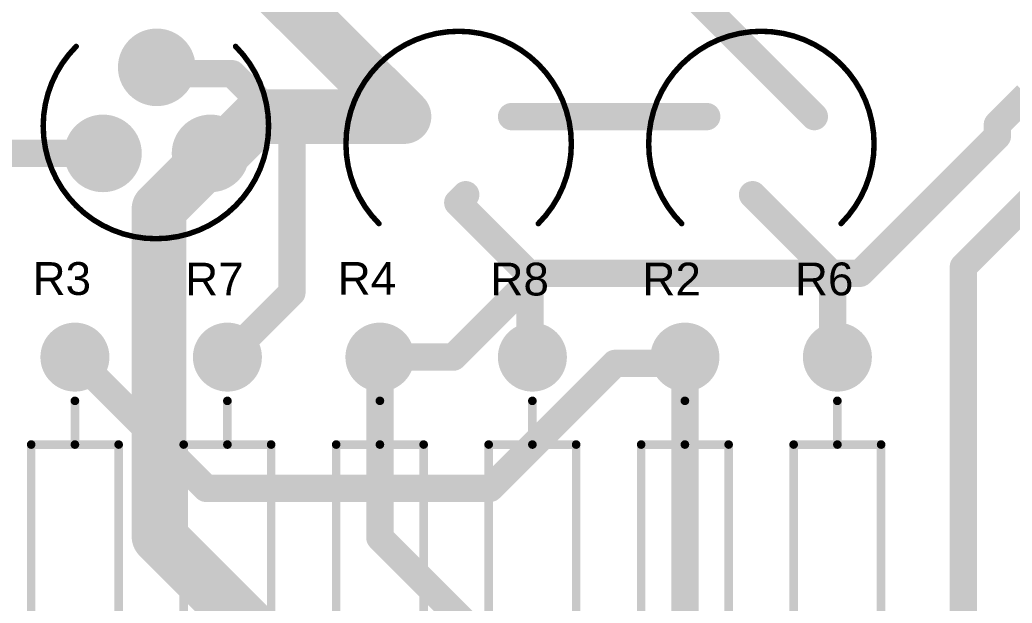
# Model space of a CAD drawing. Header units: millimetres. Extents: x 1.01 to 4.67, y 1.28 to 5.
# Drawn here: x 2.752 to 3.66, y 1.811 to 2.345 of the extents above; entities that cross this region are included whole.
import ezdxf

# ---------------------------------------------------------------- set-up
doc = ezdxf.new("R2010")
doc.units = ezdxf.units.MM
doc.header["$MEASUREMENT"] = 0
for name, color, linetype in [('BottomLayer', 5, 'Continuous'), ('BottomSolder', 6, 'Continuous'), ('MultiLayer', 9, 'Continuous'), ('PadHoleLayer', 156, 'Continuous'), ('TopLayer', 1, 'Continuous'), ('TopOverlay', 2, 'Continuous'), ('TopSolder', 216, 'Continuous')]:
    doc.layers.add(name, color=color, linetype=linetype)
doc.styles.add('Arial', font='arial.ttf', dxfattribs={"height": 0.2})

# ---------------------------------------------------------------- blocks, each defined once
blk = doc.blocks.new('NPN_8')
at = {"layer": 'BottomLayer'}
h = blk.add_hatch(color=5, dxfattribs=at)
edge = h.paths.add_edge_path()
edge.add_arc((0, 0), 0.031496, 0, 360)
h = blk.add_hatch(color=5, dxfattribs=at)
edge = h.paths.add_edge_path()
edge.add_arc((0.0984252, 0), 0.031496, 0, 360)
h = blk.add_hatch(color=5, dxfattribs=at)
edge = h.paths.add_edge_path()
edge.add_arc((0.0492126, -0.0787402), 0.031496, 0, 360)
at = {"layer": 'BottomSolder'}
h = blk.add_hatch(color=6, dxfattribs=at)
edge = h.paths.add_edge_path()
edge.add_arc((0, 0), 0.035496, 0, 360)
h = blk.add_hatch(color=6, dxfattribs=at)
edge = h.paths.add_edge_path()
edge.add_arc((0.0984252, 0), 0.035496, 0, 360)
h = blk.add_hatch(color=6, dxfattribs=at)
edge = h.paths.add_edge_path()
edge.add_arc((0.0492126, -0.0787402), 0.035496, 0, 360)
at = {"layer": 'MultiLayer'}
h = blk.add_hatch(color=9, dxfattribs=at)
edge = h.paths.add_edge_path()
edge.add_arc((0, 0), 0.031496, 0, 360)
h = blk.add_hatch(color=9, dxfattribs=at)
edge = h.paths.add_edge_path()
edge.add_arc((0.0984252, 0), 0.031496, 0, 360)
h = blk.add_hatch(color=9, dxfattribs=at)
edge = h.paths.add_edge_path()
edge.add_arc((0.0492126, -0.0787402), 0.031496, 0, 360)
at = {"layer": 'PadHoleLayer'}
h = blk.add_hatch(color=156, dxfattribs=at)
edge = h.paths.add_edge_path()
edge.add_arc((0, 0), 0.015748, 0, 360)
h = blk.add_hatch(color=156, dxfattribs=at)
edge = h.paths.add_edge_path()
edge.add_arc((0.0984252, 0), 0.015748, 0, 360)
h = blk.add_hatch(color=156, dxfattribs=at)
edge = h.paths.add_edge_path()
edge.add_arc((0.0492126, -0.0787402), 0.015748, 0, 360)
at = {"layer": 'TopLayer'}
h = blk.add_hatch(color=1, dxfattribs=at)
edge = h.paths.add_edge_path()
edge.add_arc((0, 0), 0.031496, 0, 360)
h = blk.add_hatch(color=1, dxfattribs=at)
edge = h.paths.add_edge_path()
edge.add_arc((0.0984252, 0), 0.031496, 0, 360)
h = blk.add_hatch(color=1, dxfattribs=at)
edge = h.paths.add_edge_path()
edge.add_arc((0.0492126, -0.0787402), 0.031496, 0, 360)
at = {"layer": 'TopSolder'}
h = blk.add_hatch(color=216, dxfattribs=at)
edge = h.paths.add_edge_path()
edge.add_arc((0, 0), 0.035496, 0, 360)
h = blk.add_hatch(color=216, dxfattribs=at)
edge = h.paths.add_edge_path()
edge.add_arc((0.0984252, 0), 0.035496, 0, 360)
h = blk.add_hatch(color=216, dxfattribs=at)
edge = h.paths.add_edge_path()
edge.add_arc((0.0492126, -0.0787402), 0.035496, 0, 360)
at = {"layer": 'TopOverlay', "const_width": 0.005}
blk.add_lwpolyline([(-0.0228869, -0.0978869, -2.414213562373094), (0.1228869, -0.0978869)], format="xyb", dxfattribs=at)
at = {"layer": 'TopOverlay', "const_width": 0.0025}
for points in [[(-0.0241369, -0.0978869, 1), (-0.0216369, -0.0978869, 1)], [(0.1216369, -0.0978869, 1), (0.1241369, -0.0978869, 1)]]:
    blk.add_lwpolyline(points, format="xyb", close=True, dxfattribs=at)
blk = doc.blocks.new('NPN_10')
at = {"layer": 'BottomLayer'}
h = blk.add_hatch(color=5, dxfattribs=at)
edge = h.paths.add_edge_path()
edge.add_arc((0, 0), 0.031496, 0, 360)
h = blk.add_hatch(color=5, dxfattribs=at)
edge = h.paths.add_edge_path()
edge.add_arc((0.0984252, 0), 0.031496, 0, 360)
h = blk.add_hatch(color=5, dxfattribs=at)
edge = h.paths.add_edge_path()
edge.add_arc((0.0492126, -0.0787402), 0.031496, 0, 360)
at = {"layer": 'BottomSolder'}
h = blk.add_hatch(color=6, dxfattribs=at)
edge = h.paths.add_edge_path()
edge.add_arc((0, 0), 0.035496, 0, 360)
h = blk.add_hatch(color=6, dxfattribs=at)
edge = h.paths.add_edge_path()
edge.add_arc((0.0984252, 0), 0.035496, 0, 360)
h = blk.add_hatch(color=6, dxfattribs=at)
edge = h.paths.add_edge_path()
edge.add_arc((0.0492126, -0.0787402), 0.035496, 0, 360)
at = {"layer": 'MultiLayer'}
h = blk.add_hatch(color=9, dxfattribs=at)
edge = h.paths.add_edge_path()
edge.add_arc((0, 0), 0.031496, 0, 360)
h = blk.add_hatch(color=9, dxfattribs=at)
edge = h.paths.add_edge_path()
edge.add_arc((0.0984252, 0), 0.031496, 0, 360)
h = blk.add_hatch(color=9, dxfattribs=at)
edge = h.paths.add_edge_path()
edge.add_arc((0.0492126, -0.0787402), 0.031496, 0, 360)
at = {"layer": 'PadHoleLayer'}
h = blk.add_hatch(color=156, dxfattribs=at)
edge = h.paths.add_edge_path()
edge.add_arc((0, 0), 0.015748, 0, 360)
h = blk.add_hatch(color=156, dxfattribs=at)
edge = h.paths.add_edge_path()
edge.add_arc((0.0984252, 0), 0.015748, 0, 360)
h = blk.add_hatch(color=156, dxfattribs=at)
edge = h.paths.add_edge_path()
edge.add_arc((0.0492126, -0.0787402), 0.015748, 0, 360)
at = {"layer": 'TopLayer'}
h = blk.add_hatch(color=1, dxfattribs=at)
edge = h.paths.add_edge_path()
edge.add_arc((0, 0), 0.031496, 0, 360)
h = blk.add_hatch(color=1, dxfattribs=at)
edge = h.paths.add_edge_path()
edge.add_arc((0.0984252, 0), 0.031496, 0, 360)
h = blk.add_hatch(color=1, dxfattribs=at)
edge = h.paths.add_edge_path()
edge.add_arc((0.0492126, -0.0787402), 0.031496, 0, 360)
at = {"layer": 'TopSolder'}
h = blk.add_hatch(color=216, dxfattribs=at)
edge = h.paths.add_edge_path()
edge.add_arc((0, 0), 0.035496, 0, 360)
h = blk.add_hatch(color=216, dxfattribs=at)
edge = h.paths.add_edge_path()
edge.add_arc((0.0984252, 0), 0.035496, 0, 360)
h = blk.add_hatch(color=216, dxfattribs=at)
edge = h.paths.add_edge_path()
edge.add_arc((0.0492126, -0.0787402), 0.035496, 0, 360)
at = {"layer": 'TopOverlay', "const_width": 0.005}
blk.add_lwpolyline([(-0.0228869, -0.0978869, -2.414213562373094), (0.1228869, -0.0978869)], format="xyb", dxfattribs=at)
at = {"layer": 'TopOverlay', "const_width": 0.0025}
for points in [[(-0.0241369, -0.0978869, 1), (-0.0216369, -0.0978869, 1)], [(0.1216369, -0.0978869, 1), (0.1241369, -0.0978869, 1)]]:
    blk.add_lwpolyline(points, format="xyb", close=True, dxfattribs=at)
blk = doc.blocks.new('NPN_11')
at = {"layer": 'BottomLayer'}
h = blk.add_hatch(color=5, dxfattribs=at)
edge = h.paths.add_edge_path()
edge.add_arc((0, 0), 0.031496, 0, 360)
h = blk.add_hatch(color=5, dxfattribs=at)
edge = h.paths.add_edge_path()
edge.add_arc((0.0984252, 0), 0.031496, 0, 360)
h = blk.add_hatch(color=5, dxfattribs=at)
edge = h.paths.add_edge_path()
edge.add_arc((0.0492126, -0.0787402), 0.031496, 0, 360)
at = {"layer": 'BottomSolder'}
h = blk.add_hatch(color=6, dxfattribs=at)
edge = h.paths.add_edge_path()
edge.add_arc((0, 0), 0.035496, 0, 360)
h = blk.add_hatch(color=6, dxfattribs=at)
edge = h.paths.add_edge_path()
edge.add_arc((0.0984252, 0), 0.035496, 0, 360)
h = blk.add_hatch(color=6, dxfattribs=at)
edge = h.paths.add_edge_path()
edge.add_arc((0.0492126, -0.0787402), 0.035496, 0, 360)
at = {"layer": 'MultiLayer'}
h = blk.add_hatch(color=9, dxfattribs=at)
edge = h.paths.add_edge_path()
edge.add_arc((0, 0), 0.031496, 0, 360)
h = blk.add_hatch(color=9, dxfattribs=at)
edge = h.paths.add_edge_path()
edge.add_arc((0.0984252, 0), 0.031496, 0, 360)
h = blk.add_hatch(color=9, dxfattribs=at)
edge = h.paths.add_edge_path()
edge.add_arc((0.0492126, -0.0787402), 0.031496, 0, 360)
at = {"layer": 'PadHoleLayer'}
h = blk.add_hatch(color=156, dxfattribs=at)
edge = h.paths.add_edge_path()
edge.add_arc((0, 0), 0.015748, 0, 360)
h = blk.add_hatch(color=156, dxfattribs=at)
edge = h.paths.add_edge_path()
edge.add_arc((0.0984252, 0), 0.015748, 0, 360)
h = blk.add_hatch(color=156, dxfattribs=at)
edge = h.paths.add_edge_path()
edge.add_arc((0.0492126, -0.0787402), 0.015748, 0, 360)
at = {"layer": 'TopLayer'}
h = blk.add_hatch(color=1, dxfattribs=at)
edge = h.paths.add_edge_path()
edge.add_arc((0, 0), 0.031496, 0, 360)
h = blk.add_hatch(color=1, dxfattribs=at)
edge = h.paths.add_edge_path()
edge.add_arc((0.0984252, 0), 0.031496, 0, 360)
h = blk.add_hatch(color=1, dxfattribs=at)
edge = h.paths.add_edge_path()
edge.add_arc((0.0492126, -0.0787402), 0.031496, 0, 360)
at = {"layer": 'TopSolder'}
h = blk.add_hatch(color=216, dxfattribs=at)
edge = h.paths.add_edge_path()
edge.add_arc((0, 0), 0.035496, 0, 360)
h = blk.add_hatch(color=216, dxfattribs=at)
edge = h.paths.add_edge_path()
edge.add_arc((0.0984252, 0), 0.035496, 0, 360)
h = blk.add_hatch(color=216, dxfattribs=at)
edge = h.paths.add_edge_path()
edge.add_arc((0.0492126, -0.0787402), 0.035496, 0, 360)
at = {"layer": 'TopOverlay', "const_width": 0.005}
blk.add_lwpolyline([(-0.0228869, -0.0978869, -2.414213562373094), (0.1228869, -0.0978869)], format="xyb", dxfattribs=at)
at = {"layer": 'TopOverlay', "const_width": 0.0025}
for points in [[(-0.0241369, -0.0978869, 1), (-0.0216369, -0.0978869, 1)], [(0.1216369, -0.0978869, 1), (0.1241369, -0.0978869, 1)]]:
    blk.add_lwpolyline(points, format="xyb", close=True, dxfattribs=at)
blk = doc.blocks.new('AXIAL_0_4_19')
at = {"layer": 'BottomLayer'}
h = blk.add_hatch(color=5, dxfattribs=at)
edge = h.paths.add_edge_path()
edge.add_arc((-0.2, 0), 0.027559, 0, 360)
h = blk.add_hatch(color=5, dxfattribs=at)
edge = h.paths.add_edge_path()
edge.add_arc((0.2, 0), 0.027559, 0, 360)
at = {"layer": 'BottomSolder'}
h = blk.add_hatch(color=6, dxfattribs=at)
edge = h.paths.add_edge_path()
edge.add_arc((-0.2, 0), 0.031559, 0, 360)
h = blk.add_hatch(color=6, dxfattribs=at)
edge = h.paths.add_edge_path()
edge.add_arc((0.2, 0), 0.031559, 0, 360)
at = {"layer": 'MultiLayer'}
h = blk.add_hatch(color=9, dxfattribs=at)
edge = h.paths.add_edge_path()
edge.add_arc((-0.2, 0), 0.027559, 0, 360)
h = blk.add_hatch(color=9, dxfattribs=at)
edge = h.paths.add_edge_path()
edge.add_arc((0.2, 0), 0.027559, 0, 360)
at = {"layer": 'PadHoleLayer'}
h = blk.add_hatch(color=156, dxfattribs=at)
edge = h.paths.add_edge_path()
edge.add_arc((-0.2, 0), 0.0167323, 0, 360)
h = blk.add_hatch(color=156, dxfattribs=at)
edge = h.paths.add_edge_path()
edge.add_arc((0.2, 0), 0.0167323, 0, 360)
at = {"layer": 'TopLayer'}
h = blk.add_hatch(color=1, dxfattribs=at)
edge = h.paths.add_edge_path()
edge.add_arc((-0.2, 0), 0.027559, 0, 360)
h = blk.add_hatch(color=1, dxfattribs=at)
edge = h.paths.add_edge_path()
edge.add_arc((0.2, 0), 0.027559, 0, 360)
at = {"layer": 'TopSolder'}
h = blk.add_hatch(color=216, dxfattribs=at)
edge = h.paths.add_edge_path()
edge.add_arc((-0.2, 0), 0.031559, 0, 360)
h = blk.add_hatch(color=216, dxfattribs=at)
edge = h.paths.add_edge_path()
edge.add_arc((0.2, 0), 0.031559, 0, 360)
at = {"layer": 'TopOverlay', "const_width": 0.007874}
for points in [[(-0.12, -0.04), (-0.12, 0.04)], [(0.12, 0.04), (-0.12, 0.04)], [(0.12, -0.04), (0.12, 0.04)], [(-0.12, 0), (-0.16, 0)], [(0.16, 0), (0.12, 0)], [(0.12, -0.04), (-0.12, -0.04)]]:
    blk.add_lwpolyline(points, dxfattribs=at)
at = {"layer": 'TopOverlay', "const_width": 0.003937}
for points in [[(-0.1219685, 0.04, 1), (-0.1180315, 0.04, 1)], [(-0.1219685, 0.04, 1), (-0.1180315, 0.04, 1)], [(0.1180315, 0.04, 1), (0.1219685, 0.04, 1)], [(0.1180315, 0.04, 1), (0.1219685, 0.04, 1)], [(-0.1619685, 0, 1), (-0.1580315, 0, 1)], [(-0.1219685, 0, 1), (-0.1180315, 0, 1)], [(0.1180315, 0, 1), (0.1219685, 0, 1)], [(0.1580315, 0, 1), (0.1619685, 0, 1)], [(-0.1219685, -0.04, 1), (-0.1180315, -0.04, 1)], [(-0.1219685, -0.04, 1), (-0.1180315, -0.04, 1)], [(0.1180315, -0.04, 1), (0.1219685, -0.04, 1)], [(0.1180315, -0.04, 1), (0.1219685, -0.04, 1)]]:
    blk.add_lwpolyline(points, format="xyb", close=True, dxfattribs=at)
blk = doc.blocks.new('AXIAL_0_4_20')
at = {"layer": 'BottomLayer'}
h = blk.add_hatch(color=5, dxfattribs=at)
edge = h.paths.add_edge_path()
edge.add_arc((-0.2, 0), 0.027559, 0, 360)
h = blk.add_hatch(color=5, dxfattribs=at)
edge = h.paths.add_edge_path()
edge.add_arc((0.2, 0), 0.027559, 0, 360)
at = {"layer": 'BottomSolder'}
h = blk.add_hatch(color=6, dxfattribs=at)
edge = h.paths.add_edge_path()
edge.add_arc((-0.2, 0), 0.031559, 0, 360)
h = blk.add_hatch(color=6, dxfattribs=at)
edge = h.paths.add_edge_path()
edge.add_arc((0.2, 0), 0.031559, 0, 360)
at = {"layer": 'MultiLayer'}
h = blk.add_hatch(color=9, dxfattribs=at)
edge = h.paths.add_edge_path()
edge.add_arc((-0.2, 0), 0.027559, 0, 360)
h = blk.add_hatch(color=9, dxfattribs=at)
edge = h.paths.add_edge_path()
edge.add_arc((0.2, 0), 0.027559, 0, 360)
at = {"layer": 'PadHoleLayer'}
h = blk.add_hatch(color=156, dxfattribs=at)
edge = h.paths.add_edge_path()
edge.add_arc((-0.2, 0), 0.0167323, 0, 360)
h = blk.add_hatch(color=156, dxfattribs=at)
edge = h.paths.add_edge_path()
edge.add_arc((0.2, 0), 0.0167323, 0, 360)
at = {"layer": 'TopLayer'}
h = blk.add_hatch(color=1, dxfattribs=at)
edge = h.paths.add_edge_path()
edge.add_arc((-0.2, 0), 0.027559, 0, 360)
h = blk.add_hatch(color=1, dxfattribs=at)
edge = h.paths.add_edge_path()
edge.add_arc((0.2, 0), 0.027559, 0, 360)
at = {"layer": 'TopSolder'}
h = blk.add_hatch(color=216, dxfattribs=at)
edge = h.paths.add_edge_path()
edge.add_arc((-0.2, 0), 0.031559, 0, 360)
h = blk.add_hatch(color=216, dxfattribs=at)
edge = h.paths.add_edge_path()
edge.add_arc((0.2, 0), 0.031559, 0, 360)
at = {"layer": 'TopOverlay', "const_width": 0.007874}
for points in [[(-0.12, -0.04), (-0.12, 0.04)], [(0.12, 0.04), (-0.12, 0.04)], [(0.12, -0.04), (0.12, 0.04)], [(-0.12, 0), (-0.16, 0)], [(0.16, 0), (0.12, 0)], [(0.12, -0.04), (-0.12, -0.04)]]:
    blk.add_lwpolyline(points, dxfattribs=at)
at = {"layer": 'TopOverlay', "const_width": 0.003937}
for points in [[(-0.1219685, 0.04, 1), (-0.1180315, 0.04, 1)], [(-0.1219685, 0.04, 1), (-0.1180315, 0.04, 1)], [(0.1180315, 0.04, 1), (0.1219685, 0.04, 1)], [(0.1180315, 0.04, 1), (0.1219685, 0.04, 1)], [(-0.1619685, 0, 1), (-0.1580315, 0, 1)], [(-0.1219685, 0, 1), (-0.1180315, 0, 1)], [(0.1180315, 0, 1), (0.1219685, 0, 1)], [(0.1580315, 0, 1), (0.1619685, 0, 1)], [(-0.1219685, -0.04, 1), (-0.1180315, -0.04, 1)], [(-0.1219685, -0.04, 1), (-0.1180315, -0.04, 1)], [(0.1180315, -0.04, 1), (0.1219685, -0.04, 1)], [(0.1180315, -0.04, 1), (0.1219685, -0.04, 1)]]:
    blk.add_lwpolyline(points, format="xyb", close=True, dxfattribs=at)
blk = doc.blocks.new('AXIAL_0_4_21')
at = {"layer": 'BottomLayer'}
h = blk.add_hatch(color=5, dxfattribs=at)
edge = h.paths.add_edge_path()
edge.add_arc((-0.2, 0), 0.027559, 0, 360)
h = blk.add_hatch(color=5, dxfattribs=at)
edge = h.paths.add_edge_path()
edge.add_arc((0.2, 0), 0.027559, 0, 360)
at = {"layer": 'BottomSolder'}
h = blk.add_hatch(color=6, dxfattribs=at)
edge = h.paths.add_edge_path()
edge.add_arc((-0.2, 0), 0.031559, 0, 360)
h = blk.add_hatch(color=6, dxfattribs=at)
edge = h.paths.add_edge_path()
edge.add_arc((0.2, 0), 0.031559, 0, 360)
at = {"layer": 'MultiLayer'}
h = blk.add_hatch(color=9, dxfattribs=at)
edge = h.paths.add_edge_path()
edge.add_arc((-0.2, 0), 0.027559, 0, 360)
h = blk.add_hatch(color=9, dxfattribs=at)
edge = h.paths.add_edge_path()
edge.add_arc((0.2, 0), 0.027559, 0, 360)
at = {"layer": 'PadHoleLayer'}
h = blk.add_hatch(color=156, dxfattribs=at)
edge = h.paths.add_edge_path()
edge.add_arc((-0.2, 0), 0.0167323, 0, 360)
h = blk.add_hatch(color=156, dxfattribs=at)
edge = h.paths.add_edge_path()
edge.add_arc((0.2, 0), 0.0167323, 0, 360)
at = {"layer": 'TopLayer'}
h = blk.add_hatch(color=1, dxfattribs=at)
edge = h.paths.add_edge_path()
edge.add_arc((-0.2, 0), 0.027559, 0, 360)
h = blk.add_hatch(color=1, dxfattribs=at)
edge = h.paths.add_edge_path()
edge.add_arc((0.2, 0), 0.027559, 0, 360)
at = {"layer": 'TopSolder'}
h = blk.add_hatch(color=216, dxfattribs=at)
edge = h.paths.add_edge_path()
edge.add_arc((-0.2, 0), 0.031559, 0, 360)
h = blk.add_hatch(color=216, dxfattribs=at)
edge = h.paths.add_edge_path()
edge.add_arc((0.2, 0), 0.031559, 0, 360)
at = {"layer": 'TopOverlay', "const_width": 0.007874}
for points in [[(-0.12, -0.04), (-0.12, 0.04)], [(0.12, 0.04), (-0.12, 0.04)], [(0.12, -0.04), (0.12, 0.04)], [(-0.12, 0), (-0.16, 0)], [(0.16, 0), (0.12, 0)], [(0.12, -0.04), (-0.12, -0.04)]]:
    blk.add_lwpolyline(points, dxfattribs=at)
at = {"layer": 'TopOverlay', "const_width": 0.003937}
for points in [[(-0.1219685, 0.04, 1), (-0.1180315, 0.04, 1)], [(-0.1219685, 0.04, 1), (-0.1180315, 0.04, 1)], [(0.1180315, 0.04, 1), (0.1219685, 0.04, 1)], [(0.1180315, 0.04, 1), (0.1219685, 0.04, 1)], [(-0.1619685, 0, 1), (-0.1580315, 0, 1)], [(-0.1219685, 0, 1), (-0.1180315, 0, 1)], [(0.1180315, 0, 1), (0.1219685, 0, 1)], [(0.1580315, 0, 1), (0.1619685, 0, 1)], [(-0.1219685, -0.04, 1), (-0.1180315, -0.04, 1)], [(-0.1219685, -0.04, 1), (-0.1180315, -0.04, 1)], [(0.1180315, -0.04, 1), (0.1219685, -0.04, 1)], [(0.1180315, -0.04, 1), (0.1219685, -0.04, 1)]]:
    blk.add_lwpolyline(points, format="xyb", close=True, dxfattribs=at)
blk = doc.blocks.new('AXIAL_0_4_23')
at = {"layer": 'BottomLayer'}
h = blk.add_hatch(color=5, dxfattribs=at)
edge = h.paths.add_edge_path()
edge.add_arc((-0.2, 0), 0.027559, 0, 360)
h = blk.add_hatch(color=5, dxfattribs=at)
edge = h.paths.add_edge_path()
edge.add_arc((0.2, 0), 0.027559, 0, 360)
at = {"layer": 'BottomSolder'}
h = blk.add_hatch(color=6, dxfattribs=at)
edge = h.paths.add_edge_path()
edge.add_arc((-0.2, 0), 0.031559, 0, 360)
h = blk.add_hatch(color=6, dxfattribs=at)
edge = h.paths.add_edge_path()
edge.add_arc((0.2, 0), 0.031559, 0, 360)
at = {"layer": 'MultiLayer'}
h = blk.add_hatch(color=9, dxfattribs=at)
edge = h.paths.add_edge_path()
edge.add_arc((-0.2, 0), 0.027559, 0, 360)
h = blk.add_hatch(color=9, dxfattribs=at)
edge = h.paths.add_edge_path()
edge.add_arc((0.2, 0), 0.027559, 0, 360)
at = {"layer": 'PadHoleLayer'}
h = blk.add_hatch(color=156, dxfattribs=at)
edge = h.paths.add_edge_path()
edge.add_arc((-0.2, 0), 0.0167323, 0, 360)
h = blk.add_hatch(color=156, dxfattribs=at)
edge = h.paths.add_edge_path()
edge.add_arc((0.2, 0), 0.0167323, 0, 360)
at = {"layer": 'TopLayer'}
h = blk.add_hatch(color=1, dxfattribs=at)
edge = h.paths.add_edge_path()
edge.add_arc((-0.2, 0), 0.027559, 0, 360)
h = blk.add_hatch(color=1, dxfattribs=at)
edge = h.paths.add_edge_path()
edge.add_arc((0.2, 0), 0.027559, 0, 360)
at = {"layer": 'TopSolder'}
h = blk.add_hatch(color=216, dxfattribs=at)
edge = h.paths.add_edge_path()
edge.add_arc((-0.2, 0), 0.031559, 0, 360)
h = blk.add_hatch(color=216, dxfattribs=at)
edge = h.paths.add_edge_path()
edge.add_arc((0.2, 0), 0.031559, 0, 360)
at = {"layer": 'TopOverlay', "const_width": 0.007874}
for points in [[(-0.12, 0.04), (-0.12, -0.04)], [(-0.12, 0.04), (0.12, 0.04)], [(0.12, 0.04), (0.12, -0.04)], [(-0.16, 0), (-0.12, 0)], [(0.12, 0), (0.16, 0)], [(-0.12, -0.04), (0.12, -0.04)]]:
    blk.add_lwpolyline(points, dxfattribs=at)
at = {"layer": 'TopOverlay', "const_width": 0.003937}
for points in [[(-0.1219685, 0.04, 1), (-0.1180315, 0.04, 1)], [(-0.1219685, 0.04, 1), (-0.1180315, 0.04, 1)], [(0.1180315, 0.04, 1), (0.1219685, 0.04, 1)], [(0.1180315, 0.04, 1), (0.1219685, 0.04, 1)], [(-0.1619685, 0, 1), (-0.1580315, 0, 1)], [(-0.1219685, 0, 1), (-0.1180315, 0, 1)], [(0.1180315, 0, 1), (0.1219685, 0, 1)], [(0.1580315, 0, 1), (0.1619685, 0, 1)], [(-0.1219685, -0.04, 1), (-0.1180315, -0.04, 1)], [(-0.1219685, -0.04, 1), (-0.1180315, -0.04, 1)], [(0.1180315, -0.04, 1), (0.1219685, -0.04, 1)], [(0.1180315, -0.04, 1), (0.1219685, -0.04, 1)]]:
    blk.add_lwpolyline(points, format="xyb", close=True, dxfattribs=at)
blk = doc.blocks.new('AXIAL_0_4_24')
at = {"layer": 'BottomLayer'}
h = blk.add_hatch(color=5, dxfattribs=at)
edge = h.paths.add_edge_path()
edge.add_arc((-0.2, 0), 0.027559, 0, 360)
h = blk.add_hatch(color=5, dxfattribs=at)
edge = h.paths.add_edge_path()
edge.add_arc((0.2, 0), 0.027559, 0, 360)
at = {"layer": 'BottomSolder'}
h = blk.add_hatch(color=6, dxfattribs=at)
edge = h.paths.add_edge_path()
edge.add_arc((-0.2, 0), 0.031559, 0, 360)
h = blk.add_hatch(color=6, dxfattribs=at)
edge = h.paths.add_edge_path()
edge.add_arc((0.2, 0), 0.031559, 0, 360)
at = {"layer": 'MultiLayer'}
h = blk.add_hatch(color=9, dxfattribs=at)
edge = h.paths.add_edge_path()
edge.add_arc((-0.2, 0), 0.027559, 0, 360)
h = blk.add_hatch(color=9, dxfattribs=at)
edge = h.paths.add_edge_path()
edge.add_arc((0.2, 0), 0.027559, 0, 360)
at = {"layer": 'PadHoleLayer'}
h = blk.add_hatch(color=156, dxfattribs=at)
edge = h.paths.add_edge_path()
edge.add_arc((-0.2, 0), 0.0167323, 0, 360)
h = blk.add_hatch(color=156, dxfattribs=at)
edge = h.paths.add_edge_path()
edge.add_arc((0.2, 0), 0.0167323, 0, 360)
at = {"layer": 'TopLayer'}
h = blk.add_hatch(color=1, dxfattribs=at)
edge = h.paths.add_edge_path()
edge.add_arc((-0.2, 0), 0.027559, 0, 360)
h = blk.add_hatch(color=1, dxfattribs=at)
edge = h.paths.add_edge_path()
edge.add_arc((0.2, 0), 0.027559, 0, 360)
at = {"layer": 'TopSolder'}
h = blk.add_hatch(color=216, dxfattribs=at)
edge = h.paths.add_edge_path()
edge.add_arc((-0.2, 0), 0.031559, 0, 360)
h = blk.add_hatch(color=216, dxfattribs=at)
edge = h.paths.add_edge_path()
edge.add_arc((0.2, 0), 0.031559, 0, 360)
at = {"layer": 'TopOverlay', "const_width": 0.007874}
for points in [[(-0.12, 0.04), (-0.12, -0.04)], [(-0.12, 0.04), (0.12, 0.04)], [(0.12, 0.04), (0.12, -0.04)], [(-0.16, 0), (-0.12, 0)], [(0.12, 0), (0.16, 0)], [(-0.12, -0.04), (0.12, -0.04)]]:
    blk.add_lwpolyline(points, dxfattribs=at)
at = {"layer": 'TopOverlay', "const_width": 0.003937}
for points in [[(-0.1219685, 0.04, 1), (-0.1180315, 0.04, 1)], [(-0.1219685, 0.04, 1), (-0.1180315, 0.04, 1)], [(0.1180315, 0.04, 1), (0.1219685, 0.04, 1)], [(0.1180315, 0.04, 1), (0.1219685, 0.04, 1)], [(-0.1619685, 0, 1), (-0.1580315, 0, 1)], [(-0.1219685, 0, 1), (-0.1180315, 0, 1)], [(0.1180315, 0, 1), (0.1219685, 0, 1)], [(0.1580315, 0, 1), (0.1619685, 0, 1)], [(-0.1219685, -0.04, 1), (-0.1180315, -0.04, 1)], [(-0.1219685, -0.04, 1), (-0.1180315, -0.04, 1)], [(0.1180315, -0.04, 1), (0.1219685, -0.04, 1)], [(0.1180315, -0.04, 1), (0.1219685, -0.04, 1)]]:
    blk.add_lwpolyline(points, format="xyb", close=True, dxfattribs=at)
blk = doc.blocks.new('AXIAL_0_4_25')
at = {"layer": 'BottomLayer'}
h = blk.add_hatch(color=5, dxfattribs=at)
edge = h.paths.add_edge_path()
edge.add_arc((-0.2, 0), 0.027559, 0, 360)
h = blk.add_hatch(color=5, dxfattribs=at)
edge = h.paths.add_edge_path()
edge.add_arc((0.2, 0), 0.027559, 0, 360)
at = {"layer": 'BottomSolder'}
h = blk.add_hatch(color=6, dxfattribs=at)
edge = h.paths.add_edge_path()
edge.add_arc((-0.2, 0), 0.031559, 0, 360)
h = blk.add_hatch(color=6, dxfattribs=at)
edge = h.paths.add_edge_path()
edge.add_arc((0.2, 0), 0.031559, 0, 360)
at = {"layer": 'MultiLayer'}
h = blk.add_hatch(color=9, dxfattribs=at)
edge = h.paths.add_edge_path()
edge.add_arc((-0.2, 0), 0.027559, 0, 360)
h = blk.add_hatch(color=9, dxfattribs=at)
edge = h.paths.add_edge_path()
edge.add_arc((0.2, 0), 0.027559, 0, 360)
at = {"layer": 'PadHoleLayer'}
h = blk.add_hatch(color=156, dxfattribs=at)
edge = h.paths.add_edge_path()
edge.add_arc((-0.2, 0), 0.0167323, 0, 360)
h = blk.add_hatch(color=156, dxfattribs=at)
edge = h.paths.add_edge_path()
edge.add_arc((0.2, 0), 0.0167323, 0, 360)
at = {"layer": 'TopLayer'}
h = blk.add_hatch(color=1, dxfattribs=at)
edge = h.paths.add_edge_path()
edge.add_arc((-0.2, 0), 0.027559, 0, 360)
h = blk.add_hatch(color=1, dxfattribs=at)
edge = h.paths.add_edge_path()
edge.add_arc((0.2, 0), 0.027559, 0, 360)
at = {"layer": 'TopSolder'}
h = blk.add_hatch(color=216, dxfattribs=at)
edge = h.paths.add_edge_path()
edge.add_arc((-0.2, 0), 0.031559, 0, 360)
h = blk.add_hatch(color=216, dxfattribs=at)
edge = h.paths.add_edge_path()
edge.add_arc((0.2, 0), 0.031559, 0, 360)
at = {"layer": 'TopOverlay', "const_width": 0.007874}
for points in [[(-0.12, 0.04), (-0.12, -0.04)], [(-0.12, 0.04), (0.12, 0.04)], [(0.12, 0.04), (0.12, -0.04)], [(-0.16, 0), (-0.12, 0)], [(0.12, 0), (0.16, 0)], [(-0.12, -0.04), (0.12, -0.04)]]:
    blk.add_lwpolyline(points, dxfattribs=at)
at = {"layer": 'TopOverlay', "const_width": 0.003937}
for points in [[(-0.1219685, 0.04, 1), (-0.1180315, 0.04, 1)], [(-0.1219685, 0.04, 1), (-0.1180315, 0.04, 1)], [(0.1180315, 0.04, 1), (0.1219685, 0.04, 1)], [(0.1180315, 0.04, 1), (0.1219685, 0.04, 1)], [(-0.1619685, 0, 1), (-0.1580315, 0, 1)], [(-0.1219685, 0, 1), (-0.1180315, 0, 1)], [(0.1180315, 0, 1), (0.1219685, 0, 1)], [(0.1580315, 0, 1), (0.1619685, 0, 1)], [(-0.1219685, -0.04, 1), (-0.1180315, -0.04, 1)], [(-0.1219685, -0.04, 1), (-0.1180315, -0.04, 1)], [(0.1180315, -0.04, 1), (0.1219685, -0.04, 1)], [(0.1180315, -0.04, 1), (0.1219685, -0.04, 1)]]:
    blk.add_lwpolyline(points, format="xyb", close=True, dxfattribs=at)

msp = doc.modelspace()

# ---------------------------------------------------------------- linework, layer by layer
at = {"layer": 'BottomLayer'}
for points, const_width in [([(2.982006, 2.3780141), (3.1035059, 2.2565142)], 0.05), ([(2.9369009, 2.2228556), (2.9705595, 2.2565142)], 0.05), ([(2.9705595, 2.2565142), (3.1035059, 2.2565142)], 0.05), ([(3.2019311, 2.2565142), (3.2019312, 2.2565141)], 0.025), ([(3.2019312, 2.2565141), (3.3803914, 2.2565141)], 0.025), ([(3.3803914, 2.2565141), (3.3803915, 2.256514)], 0.025), ([(2.8794675, 2.1721872), (2.9266203, 2.21934)], 0.05), ([(2.9266203, 2.21934), (2.9266203, 2.2228556)], 0.05), ([(3.6151575, 2.1190945), (3.7261811, 2.2301181)], 0.025), ([(2.6497347, 2.2228556), (2.8281951, 2.2228556)], 0.025), ([(2.9266203, 2.2228556), (2.9369009, 2.2228556)], 0.025), ([(2.8794675, 1.8723148), (2.8794675, 2.1721872)], 0.05), ([(3.1527185, 2.177774), (3.2187146, 2.1117779)], 0.025), ([(3.4296041, 2.1777738), (3.4956, 2.1117779)], 0.025), ([(3.2187146, 2.0386902), (3.2187146, 2.1117779)], 0.025), ([(3.4956, 2.0407448), (3.4956, 2.1117779)], 0.025), ([(3.6151575, 1.7516891), (3.6151575, 2.1190945)], 0.025), ([(3.2187146, 2.0386902), (3.2209666, 2.0364382)], 0.025), ([(3.4956, 2.0407448), (3.4999066, 2.0364382)], 0.025), ([(3.0814966, 1.8712593), (3.0814966, 2.0364382)], 0.025), ([(3.3604366, 1.7694847), (3.3604366, 2.0364382)], 0.025), ([(2.8794675, 1.8723148), (3.0045857, 1.7471966)], 0.05), ([(3.0814966, 1.8712593), (3.2209666, 1.7317893)], 0.025)]:
    msp.add_lwpolyline(points, dxfattribs=dict(at, const_width=const_width))
for points, const_width in [([(2.9580595, 2.2565142, 1), (2.9830595, 2.2565142, 1)], 0.025), ([(2.9580595, 2.2565142, 1), (2.9830595, 2.2565142, 1)], 0.025), ([(3.0910059, 2.2565142, 1), (3.1160059, 2.2565142, 1)], 0.025), ([(3.0910059, 2.2565142, 1), (3.1160059, 2.2565142, 1)], 0.025), ([(3.1956811, 2.2565142, 1), (3.2081811, 2.2565142, 1)], 0.0125), ([(3.1956812, 2.2565141, 1), (3.2081812, 2.2565141, 1)], 0.0125), ([(3.1956812, 2.2565141, 1), (3.2081812, 2.2565141, 1)], 0.0125), ([(3.3741414, 2.2565141, 1), (3.3866414, 2.2565141, 1)], 0.0125), ([(3.3741414, 2.2565141, 1), (3.3866414, 2.2565141, 1)], 0.0125), ([(3.3741415, 2.256514, 1), (3.3866415, 2.256514, 1)], 0.0125), ([(2.9141203, 2.2228556, 1), (2.9391203, 2.2228556, 1)], 0.025), ([(2.9141203, 2.21934, 1), (2.9391203, 2.21934, 1)], 0.025), ([(2.9141203, 2.21934, 1), (2.9391203, 2.21934, 1)], 0.025), ([(2.9244009, 2.2228556, 1), (2.9494009, 2.2228556, 1)], 0.025), ([(2.8219451, 2.2228556, 1), (2.8344451, 2.2228556, 1)], 0.0125), ([(2.9203703, 2.2228556, 1), (2.9328703, 2.2228556, 1)], 0.0125), ([(2.9306509, 2.2228556, 1), (2.9431509, 2.2228556, 1)], 0.0125), ([(2.8669675, 2.1721872, 1), (2.8919675, 2.1721872, 1)], 0.025), ([(2.8669675, 2.1721872, 1), (2.8919675, 2.1721872, 1)], 0.025), ([(3.1464685, 2.177774, 1), (3.1589685, 2.177774, 1)], 0.0125), ([(3.4233541, 2.1777738, 1), (3.4358541, 2.1777738, 1)], 0.0125), ([(3.2124646, 2.1117779, 1), (3.2249646, 2.1117779, 1)], 0.0125), ([(3.2124646, 2.1117779, 1), (3.2249646, 2.1117779, 1)], 0.0125), ([(3.48935, 2.1117779, 1), (3.50185, 2.1117779, 1)], 0.0125), ([(3.48935, 2.1117779, 1), (3.50185, 2.1117779, 1)], 0.0125), ([(3.6089075, 2.1190945, 1), (3.6214075, 2.1190945, 1)], 0.0125), ([(3.6089075, 2.1190945, 1), (3.6214075, 2.1190945, 1)], 0.0125), ([(3.2124646, 2.0386902, 1), (3.2249646, 2.0386902, 1)], 0.0125), ([(3.2124646, 2.0386902, 1), (3.2249646, 2.0386902, 1)], 0.0125), ([(3.48935, 2.0407448, 1), (3.50185, 2.0407448, 1)], 0.0125), ([(3.48935, 2.0407448, 1), (3.50185, 2.0407448, 1)], 0.0125), ([(3.0752466, 2.0364382, 1), (3.0877466, 2.0364382, 1)], 0.0125), ([(3.2147166, 2.0364382, 1), (3.2272166, 2.0364382, 1)], 0.0125), ([(3.3541866, 2.0364382, 1), (3.3666866, 2.0364382, 1)], 0.0125), ([(3.4936566, 2.0364382, 1), (3.5061566, 2.0364382, 1)], 0.0125), ([(2.8669675, 1.8723148, 1), (2.8919675, 1.8723148, 1)], 0.025), ([(2.8669675, 1.8723148, 1), (2.8919675, 1.8723148, 1)], 0.025), ([(3.0752466, 1.8712593, 1), (3.0877466, 1.8712593, 1)], 0.0125), ([(3.0752466, 1.8712593, 1), (3.0877466, 1.8712593, 1)], 0.0125)]:
    msp.add_lwpolyline(points, format="xyb", close=True, dxfattribs=dict(at, const_width=const_width))
at = {"layer": 'TopLayer'}
for points, const_width in [([(3.3416299, 2.3937008), (3.4788167, 2.256514)], 0.025), ([(2.8774077, 2.3015958), (2.8832812, 2.2957223)], 0.025), ([(2.8832812, 2.2957223), (2.9464037, 2.2957223)], 0.025), ([(2.9464037, 2.2957223), (3.0009843, 2.2411417)], 0.025), ([(3.6462283, 2.2492224), (3.6732461, 2.2762402)], 0.025), ([(3.6462283, 2.2387204), (3.6462283, 2.2492224)], 0.025), ([(3.0009843, 2.0953959), (3.0009843, 2.2411417)], 0.025), ([(3.5206969, 2.113189), (3.6462283, 2.2387204)], 0.025), ([(2.9231047, 2.2228556), (2.9266203, 2.2228556)], 0.05), ([(3.1527185, 2.177774), (3.1599879, 2.1850434)], 0.025), ([(3.4223347, 2.1850432), (3.4296041, 2.1777738)], 0.025), ([(3.1486429, 2.0364382), (3.2253937, 2.113189)], 0.025), ([(3.2253937, 2.113189), (3.5206969, 2.113189)], 0.025), ([(2.9420266, 2.0364382), (3.0009843, 2.0953959)], 0.025), ([(2.8025566, 2.0364382), (2.9226562, 1.9163386)], 0.025), ([(3.0814966, 2.0364382), (3.1486429, 2.0364382)], 0.025), ([(3.1821871, 1.9163386), (3.2965239, 2.0306754)], 0.025), ([(3.2965239, 2.0306754), (3.3546738, 2.0306754)], 0.025), ([(3.3546738, 2.0306754), (3.3604366, 2.0364382)], 0.025), ([(2.9226562, 1.9163386), (3.1821871, 1.9163386)], 0.025)]:
    msp.add_lwpolyline(points, dxfattribs=dict(at, const_width=const_width))
for points, const_width in [([(2.8711577, 2.3015958, 1), (2.8836577, 2.3015958, 1)], 0.0125), ([(2.8770312, 2.2957223, 1), (2.8895312, 2.2957223, 1)], 0.0125), ([(2.8770312, 2.2957223, 1), (2.8895312, 2.2957223, 1)], 0.0125), ([(2.9401537, 2.2957223, 1), (2.9526537, 2.2957223, 1)], 0.0125), ([(2.9401537, 2.2957223, 1), (2.9526537, 2.2957223, 1)], 0.0125), ([(3.4725667, 2.256514, 1), (3.4850667, 2.256514, 1)], 0.0125), ([(3.6399783, 2.2492224, 1), (3.6524783, 2.2492224, 1)], 0.0125), ([(3.6399783, 2.2492224, 1), (3.6524783, 2.2492224, 1)], 0.0125), ([(2.9947343, 2.2411417, 1), (3.0072343, 2.2411417, 1)], 0.0125), ([(2.9947343, 2.2411417, 1), (3.0072343, 2.2411417, 1)], 0.0125), ([(3.6399783, 2.2387204, 1), (3.6524783, 2.2387204, 1)], 0.0125), ([(3.6399783, 2.2387204, 1), (3.6524783, 2.2387204, 1)], 0.0125), ([(2.9106047, 2.2228556, 1), (2.9356047, 2.2228556, 1)], 0.025), ([(2.9141203, 2.2228556, 1), (2.9391203, 2.2228556, 1)], 0.025), ([(3.1537379, 2.1850434, 1), (3.1662379, 2.1850434, 1)], 0.0125), ([(3.4160847, 2.1850432, 1), (3.4285847, 2.1850432, 1)], 0.0125), ([(3.1464685, 2.177774, 1), (3.1589685, 2.177774, 1)], 0.0125), ([(3.4233541, 2.1777738, 1), (3.4358541, 2.1777738, 1)], 0.0125), ([(3.2191437, 2.113189, 1), (3.2316437, 2.113189, 1)], 0.0125), ([(3.2191437, 2.113189, 1), (3.2316437, 2.113189, 1)], 0.0125), ([(3.5144469, 2.113189, 1), (3.5269469, 2.113189, 1)], 0.0125), ([(3.5144469, 2.113189, 1), (3.5269469, 2.113189, 1)], 0.0125), ([(2.9947343, 2.0953959, 1), (3.0072343, 2.0953959, 1)], 0.0125), ([(2.9947343, 2.0953959, 1), (3.0072343, 2.0953959, 1)], 0.0125), ([(2.7963066, 2.0364382, 1), (2.8088066, 2.0364382, 1)], 0.0125), ([(2.9357766, 2.0364382, 1), (2.9482766, 2.0364382, 1)], 0.0125), ([(3.0752466, 2.0364382, 1), (3.0877466, 2.0364382, 1)], 0.0125), ([(3.1423929, 2.0364382, 1), (3.1548929, 2.0364382, 1)], 0.0125), ([(3.1423929, 2.0364382, 1), (3.1548929, 2.0364382, 1)], 0.0125), ([(3.2902739, 2.0306754, 1), (3.3027739, 2.0306754, 1)], 0.0125), ([(3.2902739, 2.0306754, 1), (3.3027739, 2.0306754, 1)], 0.0125), ([(3.3484238, 2.0306754, 1), (3.3609238, 2.0306754, 1)], 0.0125), ([(3.3484238, 2.0306754, 1), (3.3609238, 2.0306754, 1)], 0.0125), ([(3.3541866, 2.0364382, 1), (3.3666866, 2.0364382, 1)], 0.0125), ([(2.9164062, 1.9163386, 1), (2.9289062, 1.9163386, 1)], 0.0125), ([(2.9164062, 1.9163386, 1), (2.9289062, 1.9163386, 1)], 0.0125), ([(3.1759371, 1.9163386, 1), (3.1884371, 1.9163386, 1)], 0.0125), ([(3.1759371, 1.9163386, 1), (3.1884371, 1.9163386, 1)], 0.0125)]:
    msp.add_lwpolyline(points, format="xyb", close=True, dxfattribs=dict(at, const_width=const_width))

# ---------------------------------------------------------------- block references
for name, p, rotation in [('NPN_8', (2.9266203, 2.2228556), 180), ('NPN_10', (3.1035059, 2.2565142), 360), ('NPN_11', (3.3803915, 2.256514), 360), ('AXIAL_0_4_24', (2.8025566, 1.8364382), 90), ('AXIAL_0_4_20', (2.9420266, 1.8364382), 270), ('AXIAL_0_4_23', (3.0814966, 1.8364382), 90), ('AXIAL_0_4_19', (3.2209666, 1.8364382), 270), ('AXIAL_0_4_25', (3.3604366, 1.8364382), 90), ('AXIAL_0_4_21', (3.4999066, 1.8364382), 270)]:
    msp.add_blockref(name, p, dxfattribs=dict(rotation=rotation))

# ---------------------------------------------------------------- texts
at = {"layer": 'TopOverlay', "style": 'Arial'}
for s, p in [('R3', (2.7637613, 2.0933595)), ('R7', (2.9033494, 2.092824)), ('R4', (3.0428746, 2.0934539)), ('R8', (3.1825257, 2.092824)), ('R2', (3.3215552, 2.0928826)), ('R6', (3.461, 2.093))]:
    msp.add_text(s, height=0.03, dxfattribs=at).set_placement(p)

doc.saveas('drawing.dxf')
